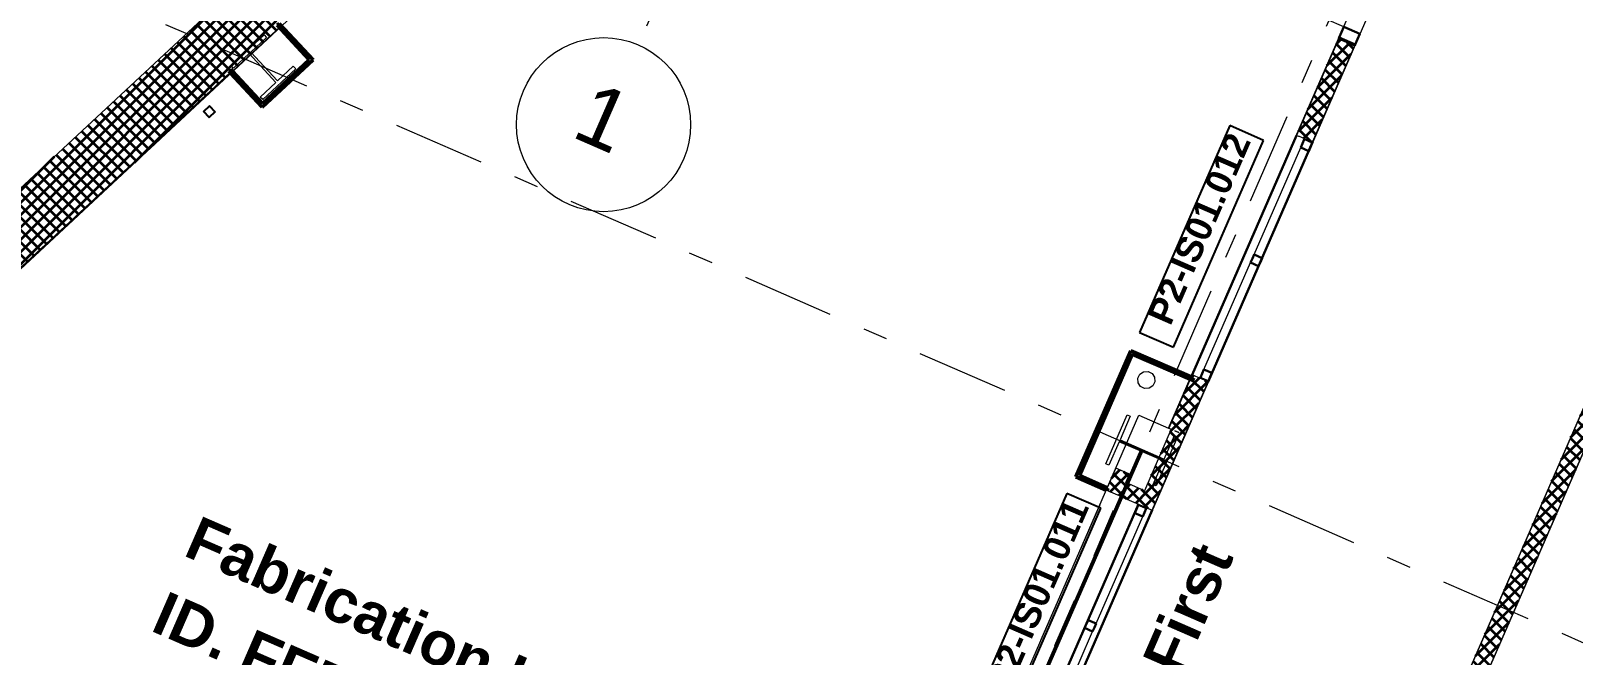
# Model space of a CAD drawing. Header units: millimetres. Extents: x -50172 to 258853, y -59787 to 25069.
# Drawn here: x 164136 to 172995, y -7717 to -4132 of the extents above; entities that cross this region are included whole.
import ezdxf
from ezdxf.enums import TextEntityAlignment as Align

# ---------------------------------------------------------------- set-up
doc = ezdxf.new("R2010")
doc.units = ezdxf.units.MM
doc.header["$MEASUREMENT"] = 0
doc.linetypes.add('Dashed', pattern=[564.444447, 282.222223, -282.222223])
doc.linetypes.add('Double Dashed', pattern=[1093.611073, 529.166651, -211.666656, 141.111112, -211.666656])
for name, color, linetype in [('A-15-MG_Structural_Grid', 7, 'Continuous'), ('A-25-M_Wall_Int', 7, 'Continuous'), ('COLUMN.IFC Import', 7, 'Continuous'), ('New_A-05-M_Gross_Int_Circulation', 7, 'Continuous'), ('New_A-15-MG_Structural_Grid_Phase_2', 7, 'Continuous'), ('New_A-20-M_Floor_Slab', 7, 'Continuous'), ('New_A-20-M_Roof', 7, 'Continuous'), ('New_A-25-M_Wall_Ext', 7, 'Continuous'), ('New_A-25-M_Wall_Int', 7, 'Continuous'), ('New_A-35-M_FFE-Zone', 7, 'Continuous'), ('New_ArchiCAD Door Markers', 7, 'Continuous'), ('New_ArchiCAD Doors', 7, 'Continuous'), ('New_ArchiCAD Window Markers', 7, 'Continuous'), ('New_ArchiCAD Windows', 7, 'Continuous')]:
    doc.layers.add(name, color=color, linetype=linetype)
for name, color, linetype, lineweight, true_color in [('A-15-MG_Structural_Grid_Pen_No__163', 7, 'Continuous', 0, 0x750077), ('A-25-M_Wall_Ext_Pen_No__107', 7, 'Continuous', 15, 0xa6a6a6), ('A-25-M_Wall_Ext_Pen_No__27', 7, 'Continuous', 50, 0x2a2a2a), ('A-25-M_Wall_Int_Pen_No__107', 7, 'Continuous', 15, 0xa6a6a6), ('A-25-M_Wall_Int_Pen_No__27', 7, 'Continuous', 50, 0x2a2a2a), ('New_A-05-M_Gross_Int_Circulation_Pen_No__74', 7, 'Continuous', 20, 0x606060), ('New_A-15-MG_Structural_Grid_Phase_2_Pen_No__222', 7, 'Continuous', 13, 0x65af33), ('New_A-35-M_FFE-Zone_Pen_No__74', 7, 'Continuous', 20, 0x606060), ('New_ArchiCAD Doors_Pen_No__43', 7, 'Continuous', 30, 0x444444), ('New_ArchiCAD Doors_Pen_No__63', 7, 'Continuous', 20, 0x606060), ('New_ArchiCAD Windows_Pen_No__23', 7, 'Continuous', 30, 0x2a2a2a), ('New_ArchiCAD Windows_Pen_No__43', 7, 'Continuous', 30, 0x444444)]:
    doc.layers.add(name, color=color, linetype=linetype, lineweight=lineweight, true_color=true_color)
for name, color, linetype, lineweight in [('COLUMN.IFC Import_Pen_No__2', 8, 'Continuous', 15), ('New_A-20-M_Floor_Slab_Pen_No__89', 8, 'Continuous', 20), ('New_A-20-M_Roof_Pen_No__93', 8, 'Continuous', 13), ('New_A-25-M_Wall_Ext_Pen_No__1', 7, 'Continuous', 13), ('New_A-25-M_Wall_Ext_Pen_No__155', 5, 'Continuous', 35), ('New_A-25-M_Wall_Int_Pen_No__1', 7, 'Continuous', 13), ('New_A-25-M_Wall_Int_Pen_No__155', 5, 'Continuous', 35), ('New_A-95-P_Drawing_Pen_No__156', 5, 'Continuous', 50), ('New_ArchiCAD Door Markers_Pen_No__1', 7, 'Continuous', 13), ('New_ArchiCAD Door Markers_Pen_No__5', 7, 'Continuous', 25), ('New_ArchiCAD Doors_Pen_No__1', 7, 'Continuous', 13), ('New_ArchiCAD Window Markers_Pen_No__1', 7, 'Continuous', 13), ('New_ArchiCAD Window Markers_Pen_No__5', 7, 'Continuous', 25), ('New_ArchiCAD Windows_Pen_No__1', 7, 'Continuous', 13), ('New_ArchiCAD Windows_Pen_No__3', 7, 'Continuous', 18), ('New_ArchiCAD Windows_Pen_No__83', 8, 'Continuous', 20), ('New_ArchiCAD Zone Stamps_Pen_No__6', 7, 'Continuous', 35), ('New_ArchiCAD Zone Stamps_Pen_No__9', 7, 'Continuous', 13)]:
    doc.layers.add(name, color=color, linetype=linetype, lineweight=lineweight)
doc.styles.add('GENERATED_STYLE_1', font='')
doc.styles.add('GENERATED_STYLE_2', font='')
doc.styles.add('GENERATED_STYLE_3', font='')
doc.styles.add('GENERATED_STYLE_4', font='')
doc.styles.get('GENERATED_STYLE_1').set_extended_font_data('Arial', bold=True)
doc.styles.get('GENERATED_STYLE_2').set_extended_font_data('Swis721 BT', bold=True)
doc.styles.get('GENERATED_STYLE_3').set_extended_font_data('Arial')
doc.styles.get('GENERATED_STYLE_4').set_extended_font_data('Swis721 BT')
doc.linetypes.add('Double Slash', pattern='A,0,[2,EC-MA-00-01-DR-A-00364 Phase 2 Hub First Floor GA-S2-P181.Shx,S=15.679012,R=0,X=0,Y=0],-1975.555563,0', length=1975.555563)
pattern_1 = [(45, (168558.73, 0), (-35.35534, 35.35534), []), (135, (168558.73, 0), (35.35534, 35.35534), [])]

# ---------------------------------------------------------------- blocks, each defined once
blk = doc.blocks.new('Corridor 03-First_INB 1150_17_3', base_point=(171310.9, -8740.1))
at = {"layer": 'New_A-05-M_Gross_Int_Circulation_Pen_No__74', "linetype": 'Continuous'}
for p, q in [((172818.2, -1744.7), (166292.5, -16710.2)), ((168159.4, -17524.3), (173903.8, -4350.6))]:
    blk.add_line(p, q, dxfattribs=at)
at = {"layer": 'New_ArchiCAD Zone Stamps_Pen_No__6'}
for tag, height, style, p in [('zoneNameLine2', 250, 'GENERATED_STYLE_1', (170149.1, -9766.2)), ('ROOM_NAME', 250, 'GENERATED_STYLE_1', (169716.9, -9577.8)), ('measuredAreaCode', 200, 'GENERATED_STYLE_3', (170941.3, -10100.2)), ('DUMMY_650', 200, 'GENERATED_STYLE_3', (171288.7, -9303.5)), ('ROOM_NUMBER', 200, 'GENERATED_STYLE_3', (170581.2, -9943.2)), ('DUMMY_651', 133.3, 'GENERATED_STYLE_3', (171410.5, -9009)), ('DUMMY_649', 200, 'GENERATED_STYLE_3', (171075.3, -9792.8))]:
    blk.add_attdef(tag, text='', height=height, rotation=66.44041, dxfattribs=dict(at, style=style)).set_placement(p, align=Align.TOP_LEFT)
blk = doc.blocks.new('Computer Lab D_INB 1102_21_3', base_point=(171496.3, -13266.4))
at = {"layer": 'New_A-35-M_FFE-Zone_Pen_No__74', "linetype": 'Continuous'}
blk.add_line((173994.7, -4392.4), (167417.4, -19476.2), dxfattribs=at)
at = {"layer": 'New_ArchiCAD Zone Stamps_Pen_No__9'}
for tag, height, style, p in [('ROOM_NAME', 250, 'GENERATED_STYLE_1', (176836.4, -11737.3)), ('zoneNameLine2', 250, 'GENERATED_STYLE_1', (176648, -12169.4)), ('ROOM_NUMBER', 200, 'GENERATED_STYLE_3', (176459.5, -12590.1)), ('measuredAreaCode', 200, 'GENERATED_STYLE_3', (176302.5, -12950.2)), ('DUMMY_649', 200, 'GENERATED_STYLE_3', (176609.9, -13084.2)), ('DUMMY_650', 200, 'GENERATED_STYLE_3', (177239.1, -13358.6)), ('DUMMY_651', 133.3, 'GENERATED_STYLE_3', (177518.4, -13465.1))]:
    blk.add_attdef(tag, text='', height=height, rotation=336.44041, dxfattribs=dict(at, style=style)).set_placement(p, align=Align.TOP_LEFT)
blk = doc.blocks.new('Fabrication Lab B_INB 1104_22_3', base_point=(165972.3, -8487.4))
at = {"layer": 'New_A-35-M_FFE-Zone_Pen_No__74', "linetype": 'Continuous'}
for p, q in [((170671.3, -6412.9), (172763.7, -1619.5)), ((165572.1, -4100.2), (165756.9, -4298.7)), ((165756.9, -4298.7), (165465.7, -4569.7)), ((165280.9, -4371.2), (159397.7, -9845.9)), ((165465.7, -4569.7), (165280.9, -4371.2)), ((167442.4, -13353.8), (170501.3, -6338.8)), ((170501.3, -6338.8), (170671.3, -6412.9))]:
    blk.add_line(p, q, dxfattribs=at)
at = {"layer": 'New_ArchiCAD Zone Stamps_Pen_No__9'}
for tag, height, style, p in [('ROOM_NAME', 250, 'GENERATED_STYLE_1', (165104.6, -6912.5)), ('zoneNameLine2', 250, 'GENERATED_STYLE_1', (164916.1, -7344.7)), ('ROOM_NUMBER', 200, 'GENERATED_STYLE_3', (164727.7, -7765.4)), ('measuredAreaCode', 200, 'GENERATED_STYLE_3', (164570.7, -8125.5)), ('DUMMY_649', 200, 'GENERATED_STYLE_3', (164878.1, -8259.5)), ('DUMMY_650', 200, 'GENERATED_STYLE_3', (165367.4, -8472.9)), ('DUMMY_651', 133.3, 'GENERATED_STYLE_3', (165646.7, -8579.4))]:
    blk.add_attdef(tag, text='', height=height, rotation=336.44041, dxfattribs=dict(at, style=style)).set_placement(p, align=Align.TOP_LEFT)
blk = doc.blocks.new('Slab_4_3', base_point=(147232.5, -27554.7))
at = {"layer": 'New_A-20-M_Floor_Slab_Pen_No__89', "linetype": 'Continuous', "flags": 128}
blk.add_lwpolyline([(187966.5, -30364.3), (179548.2, -26693.5), (187500.1, -8457.3), (178544.8, -4552.4), (174604.1, -2834.1), (174736.9, -2529.5), (169651.4, -312), (165550.4, -4128.2), (165550.4, -4128.2), (157825.2, -11317.1)], dxfattribs=at)
blk = doc.blocks.new('Window Stamp 18[6]_3', base_point=(171198.4, -5459.5))
at = {"layer": 'New_ArchiCAD Window Markers_Pen_No__5', "linetype": 'Continuous'}
for p, q in [((171022.4, -4676.4), (170504.8, -5863.5)), ((171216.5, -4761.1), (171022.4, -4676.4)), ((170698.9, -5948.1), (171216.5, -4761.1)), ((170698.9, -5948.1), (171216.5, -4761.1)), ((170504.8, -5863.5), (170698.9, -5948.1))]:
    blk.add_line(p, q, dxfattribs=at)
at = {"layer": 'New_ArchiCAD Window Markers_Pen_No__1', "style": 'GENERATED_STYLE_2'}
blk.add_attdef('AC_WIDO_ID', text='', height=150, rotation=66.44041, dxfattribs=at).set_placement((170722.4, -5849.6), align=Align.BOTTOM_LEFT)
blk = doc.blocks.new('Horizontal Multi-Sash Window 19[3]_3', base_point=(168558.7, 0))
at = {"layer": 'New_ArchiCAD Windows_Pen_No__1', "linetype": 'Continuous'}
for p, q in [((171464.2, -4757.2), (171452.3, -4752.1)), ((171481.6, -4764.8), (171464.2, -4757.2)), ((171484.4, -4766), (171481.6, -4764.8)), ((171498.1, -4772), (171484.4, -4766)), ((170864.7, -6132.2), (170852.7, -6127)), ((170882.1, -6139.8), (170864.7, -6132.2)), ((170884.8, -6141), (170882.1, -6139.8)), ((170898.6, -6147), (170884.8, -6141))]:
    blk.add_line(p, q, dxfattribs=at)
at = {"layer": 'New_ArchiCAD Windows_Pen_No__23', "linetype": 'Continuous'}
for p, q in [((170806.9, -6107), (171406.5, -4732.1)), ((170898.6, -6147), (171498.1, -4772))]:
    blk.add_line(p, q, dxfattribs=at)
at = {"layer": 'New_ArchiCAD Windows_Pen_No__43', "linetype": 'Continuous'}
for p, q in [((171430.3, -4802.5), (171450.3, -4756.6)), ((171450.3, -4756.6), (171452.3, -4752.1)), ((171496.1, -4776.6), (171476.1, -4822.5)), ((171498.1, -4772), (171496.1, -4776.6)), ((171476.1, -4822.5), (171430.3, -4802.5)), ((171142.5, -5462.5), (171152.5, -5439.5)), ((171188.4, -5482.4), (171142.5, -5462.5)), ((171152.5, -5439.5), (171162.5, -5416.6)), ((171162.5, -5416.6), (171208.3, -5436.6)), ((171198.4, -5459.5), (171188.4, -5482.4)), ((171208.3, -5436.6), (171198.4, -5459.5)), ((170854.7, -6122.4), (170874.7, -6076.6)), ((170874.7, -6076.6), (170920.6, -6096.6)), ((170920.6, -6096.6), (170900.6, -6142.4)), ((170852.7, -6127), (170854.7, -6122.4)), ((170900.6, -6142.4), (170898.6, -6147))]:
    blk.add_line(p, q, dxfattribs=at)
at = {"layer": 'New_ArchiCAD Windows_Pen_No__83', "linetype": 'Continuous'}
for p, q in [((171496.1, -4776.6), (171450.3, -4756.6)), ((171162.5, -5416.6), (171430.3, -4802.5)), ((171476.1, -4822.5), (171208.3, -5436.6)), ((170874.7, -6076.6), (171142.5, -5462.5)), ((171188.4, -5482.4), (170920.6, -6096.6)), ((170900.6, -6142.4), (170854.7, -6122.4))]:
    blk.add_line(p, q, dxfattribs=at)
at = {"layer": 'New_ArchiCAD Window Markers'}
ref = blk.add_blockref('Window Stamp 18[6]_3', (171198.4, -5459.5), dxfattribs=at)
ref.add_attrib('AC_WIDO_ID', 'P2-IS01.012', dxfattribs={"layer": 'New_ArchiCAD Window Markers_Pen_No__1', "color": 7, "height": 150, "rotation": 66.44041, "style": 'GENERATED_STYLE_2'}).set_placement((170722.4, -5849.6), align=Align.BOTTOM_LEFT)
blk = doc.blocks.new('Door Stamp 17[7]_3', base_point=(172042.1, -3524.5))
at = {"layer": 'New_ArchiCAD Door Markers_Pen_No__5', "linetype": 'Continuous'}
for p, q in [((171627.2, -2790.9), (171236.7, -3686.6)), ((171821.3, -2875.6), (171627.2, -2790.9)), ((171430.8, -3771.3), (171821.3, -2875.6)), ((171430.8, -3771.3), (171821.3, -2875.6)), ((171236.7, -3686.6), (171430.8, -3771.3))]:
    blk.add_line(p, q, dxfattribs=at)
at = {"layer": 'New_ArchiCAD Door Markers_Pen_No__1', "style": 'GENERATED_STYLE_2'}
blk.add_attdef('AC_WIDO_ID', text='', height=150, rotation=66.44041, dxfattribs=at).set_placement((171454.3, -3672.7), align=Align.BOTTOM_LEFT)
blk = doc.blocks.new('Double Door Asymmetric 19[7]_3', base_point=(168558.7, 0))
at = {"layer": 'New_ArchiCAD Doors_Pen_No__1', "linetype": 'Continuous'}
for p, q in [((172252.2, -2792.4), (172266, -2798.4)), ((172266, -2798.4), (172268.7, -2799.6)), ((172268.7, -2799.6), (172287.1, -2807.6)), ((172287.1, -2807.6), (172310, -2817.6)), ((172310, -2817.6), (172327.4, -2825.2)), ((172327.4, -2825.2), (172330.2, -2826.4)), ((172330.2, -2826.4), (172343.9, -2832.4)), ((171648.7, -4176.6), (171662.4, -4182.5)), ((171662.4, -4182.5), (171665.2, -4183.7)), ((171665.2, -4183.7), (171683.5, -4191.7)), ((171683.5, -4191.7), (171706.4, -4201.7)), ((171706.4, -4201.7), (171723.9, -4209.3)), ((171723.9, -4209.3), (171726.6, -4210.5)), ((171726.6, -4210.5), (171740.4, -4216.5))]:
    blk.add_line(p, q, dxfattribs=at)
at = {"layer": 'New_ArchiCAD Doors_Pen_No__43', "linetype": 'Continuous'}
for p, q in [((172249.4, -2798.8), (172223.1, -2859.3)), ((172249.4, -2798.8), (172252.2, -2792.4)), ((172341.1, -2838.8), (172249.4, -2798.8)), ((172252.2, -2792.4), (172343.9, -2832.4)), ((172341.1, -2838.8), (172343.9, -2832.4)), ((172223.1, -2859.3), (172314.7, -2899.3)), ((172314.7, -2899.3), (172341.1, -2838.8)), ((171677.9, -4109.6), (171651.5, -4170.1)), ((171769.5, -4149.6), (171677.9, -4109.6)), ((171743.2, -4210.1), (171769.5, -4149.6)), ((171651.5, -4170.1), (171648.7, -4176.6)), ((171648.7, -4176.6), (171740.4, -4216.5)), ((171651.5, -4170.1), (171743.2, -4210.1)), ((171743.2, -4210.1), (171740.4, -4216.5))]:
    blk.add_line(p, q, dxfattribs=at)
at = {"layer": 'New_ArchiCAD Doors_Pen_No__63', "linetype": 'Continuous'}
for p, q in [((172223.1, -2859.3), (171366.9, -2486)), ((171677.9, -4109.6), (171283.7, -3937.8))]:
    blk.add_line(p, q, dxfattribs=at)
for centre, radius, start, end in [((172223.1, -2859.3), 934, 156.44041, 246.44041), ((171677.9, -4109.6), 430, 66.44041, 156.44041)]:
    blk.add_arc(centre, radius, start, end, dxfattribs=at)
at = {"layer": 'New_ArchiCAD Door Markers'}
ref = blk.add_blockref('Door Stamp 17[7]_3', (172042.1, -3524.5), dxfattribs=at)
ref.add_attrib('AC_WIDO_ID', 'ID01.006', dxfattribs={"layer": 'New_ArchiCAD Door Markers_Pen_No__1', "color": 7, "height": 150, "rotation": 66.44041, "style": 'GENERATED_STYLE_2'}).set_placement((171454.3, -3672.7), align=Align.BOTTOM_LEFT)
blk = doc.blocks.new('Wall_129_3', base_point=(172902.6, -1551))
at = {"layer": 'New_A-25-M_Wall_Int_Pen_No__155', "linetype": 'Continuous'}
h = blk.add_hatch(dxfattribs=at)
h.set_pattern_fill('Grid_5x5_Diagonal_0003', color=256, style=0, pattern_type=2)
h.set_pattern_definition(pattern_1)
h.paths.add_polyline_path([(171648.7, -4176.6), (171406.5, -4732.1), (171420.2, -4738.1), (171423, -4739.3), (171441.3, -4747.3), (171452.3, -4752.1), (171464.2, -4757.2), (171481.6, -4764.8), (171484.4, -4766), (171498.1, -4772), (171740.4, -4216.5), (171726.6, -4210.5), (171723.9, -4209.3), (171706.4, -4201.7), (171683.5, -4191.7), (171665.2, -4183.7), (171662.4, -4182.5)])
h = blk.add_hatch(dxfattribs=at)
h.set_pattern_fill('Grid_5x5_Diagonal_0003', color=256, style=0, pattern_type=2)
h.set_pattern_definition(pattern_1)
h.paths.add_polyline_path([(170806.9, -6107), (170673.2, -6413.7), (170686.9, -6419.7), (170689.7, -6420.9), (170708, -6428.9), (170730.9, -6438.9), (170748.3, -6446.5), (170751.1, -6447.7), (170764.8, -6453.7), (170898.6, -6147), (170884.8, -6141), (170882.1, -6139.8), (170864.7, -6132.2), (170852.7, -6127), (170841.7, -6122.2), (170823.4, -6114.2), (170820.7, -6113)])
at = {"layer": 'New_A-25-M_Wall_Int_Pen_No__1', "linetype": 'Continuous'}
for p, q in [((171648.7, -4176.6), (171662.4, -4182.5)), ((171662.4, -4182.5), (171665.2, -4183.7)), ((171665.2, -4183.7), (171683.5, -4191.7)), ((171683.5, -4191.7), (171706.4, -4201.7)), ((171706.4, -4201.7), (171723.9, -4209.3)), ((171723.9, -4209.3), (171726.6, -4210.5)), ((171726.6, -4210.5), (171740.4, -4216.5)), ((171420.2, -4738.1), (171406.5, -4732.1)), ((171423, -4739.3), (171420.2, -4738.1)), ((171441.3, -4747.3), (171423, -4739.3)), ((171452.3, -4752.1), (171441.3, -4747.3)), ((171464.2, -4757.2), (171452.3, -4752.1)), ((171481.6, -4764.8), (171464.2, -4757.2)), ((171484.4, -4766), (171481.6, -4764.8)), ((171498.1, -4772), (171484.4, -4766)), ((170820.7, -6113), (170806.9, -6107)), ((170823.4, -6114.2), (170820.7, -6113)), ((170841.7, -6122.2), (170823.4, -6114.2)), ((170852.7, -6127), (170841.7, -6122.2)), ((170864.7, -6132.2), (170852.7, -6127)), ((170882.1, -6139.8), (170864.7, -6132.2)), ((170884.8, -6141), (170882.1, -6139.8)), ((170898.6, -6147), (170884.8, -6141))]:
    blk.add_line(p, q, dxfattribs=at)
at = {"layer": 'New_A-25-M_Wall_Int_Pen_No__1', "linetype": 'Continuous', "flags": 128}
for points in [[(171648.7, -4176.6), (171406.5, -4732.1)], [(171498.1, -4772), (171740.4, -4216.5)], [(170806.9, -6107), (170673.2, -6413.7)], [(170764.8, -6453.7), (170898.6, -6147)], [(170673.2, -6413.7), (170686.9, -6419.7)], [(170707.1, -6428.5), (170708, -6428.9)], [(170708, -6428.9), (170730.9, -6438.9)]]:
    blk.add_lwpolyline(points, dxfattribs=at)
at = {"layer": 'New_ArchiCAD Doors', "color": 251, "linetype": 'Continuous', "lineweight": 20, "true_color": 0x606060}
blk.add_blockref('Double Door Asymmetric 19[7]_3', (168558.7, 0), dxfattribs=at)
at = {"layer": 'New_ArchiCAD Windows', "color": 251, "linetype": 'Continuous', "lineweight": 20, "true_color": 0x606060}
blk.add_blockref('Horizontal Multi-Sash Window 19[3]_3', (168558.7, 0), dxfattribs=at)
blk = doc.blocks.new('Wall_135_3', base_point=(167377, -19568.8))
at = {"layer": 'New_A-25-M_Wall_Int_Pen_No__155', "linetype": 'Continuous'}
h = blk.add_hatch(dxfattribs=at)
h.set_pattern_fill('Grid_5x5_Diagonal_0003', color=256, style=0, pattern_type=2)
h.set_pattern_definition(pattern_1)
h.paths.add_polyline_path([(167285.3, -19528.8), (167305.1, -19521.1), (167309, -19519.5), (167334, -19509.7), (167366.9, -19496.8), (167393.3, -19486.4), (167397.2, -19484.9), (167417, -19477.1), (173955.5, -4482.2), (173947.8, -4462.4), (173946.2, -4458.5), (173935.9, -4432.2), (173922.9, -4399.3), (173913.1, -4374.2), (173911.6, -4370.3), (173903.8, -4350.6), (168159.4, -17524.3), (168153.4, -17538), (168152.2, -17540.8), (168126.6, -17599.5), (168125.4, -17602.2), (168119.4, -17616)])
at = {"layer": 'New_A-25-M_Wall_Int_Pen_No__1', "linetype": 'Continuous', "flags": 128}
for points in [[(173903.8, -4350.6), (168159.4, -17524.3)], [(167417, -19477.1), (173955.5, -4482.2)]]:
    blk.add_lwpolyline(points, dxfattribs=at)
blk = doc.blocks.new('Rectangular Window Opening 19[4]_3', base_point=(168558.7, 0))
at = {"layer": 'New_ArchiCAD Windows_Pen_No__3', "linetype": 'Dashed'}
for p, q in [((169713.8, -8144.7), (170313.4, -6769.8)), ((169791.7, -8178.7), (170391.3, -6803.7))]:
    blk.add_line(p, q, dxfattribs=at)
blk = doc.blocks.new('Wall_147_3', base_point=(170368.2, -6644))
at = {"layer": 'A-25-M_Wall_Int_Pen_No__107', "linetype": 'Continuous'}
blk.add_hatch(color=256, dxfattribs=at).paths.add_polyline_path([(170319.4, -6756), (170313.4, -6769.8), (170327.1, -6775.8), (170333.1, -6762)])
at = {"layer": 'New_A-25-M_Wall_Int_Pen_No__155', "linetype": 'Continuous'}
h = blk.add_hatch(dxfattribs=at)
h.set_pattern_fill('Grid_5x5_Diagonal_0003', color=256, style=0, pattern_type=2)
h.set_pattern_definition(pattern_1)
h.paths.add_polyline_path([(170319.4, -6756), (170333.1, -6762), (170327.1, -6775.8), (170329.9, -6777), (170388.5, -6802.5), (170391.3, -6803.7), (170446.1, -6677.9), (170443.4, -6676.7), (170384.7, -6651.2), (170382, -6650), (170368.2, -6644)])
at = {"layer": 'New_A-25-M_Wall_Int_Pen_No__1', "linetype": 'Continuous'}
for p, q in [((170327.1, -6775.8), (170313.4, -6769.8)), ((170329.9, -6777), (170327.1, -6775.8)), ((170388.5, -6802.5), (170329.9, -6777)), ((170391.3, -6803.7), (170388.5, -6802.5))]:
    blk.add_line(p, q, dxfattribs=at)
at = {"layer": 'New_A-25-M_Wall_Int_Pen_No__1', "linetype": 'Continuous', "flags": 128}
for points in [[(170368.2, -6644), (170319.4, -6756)], [(170382, -6650), (170368.2, -6644)], [(170384.7, -6651.2), (170382, -6650)], [(170443.4, -6676.7), (170384.7, -6651.2)], [(170425.3, -6725.8), (170446.1, -6677.9)], [(170446.1, -6677.9), (170443.4, -6676.7)]]:
    blk.add_lwpolyline(points, dxfattribs=at)
at = {"layer": 'New_ArchiCAD Windows', "color": 251, "linetype": 'Continuous', "lineweight": 20, "true_color": 0x606060}
blk.add_blockref('Rectangular Window Opening 19[4]_3', (168558.7, 0), dxfattribs=at)
blk = doc.blocks.new('Wall_148_3', base_point=(165343.9, -3855))
at = {"layer": 'A-25-M_Wall_Ext_Pen_No__107', "linetype": 'Continuous'}
blk.add_hatch(color=256, dxfattribs=at).paths.add_polyline_path([(165283.6, -4374.1), (165294.6, -4363.9), (165284.4, -4352.9), (165273.4, -4363.1)])
at = {"layer": 'New_A-25-M_Wall_Ext_Pen_No__155', "linetype": 'Continuous'}
h = blk.add_hatch(dxfattribs=at)
h.set_pattern_fill('Grid_5x5_Diagonal_0003', color=256, style=0, pattern_type=2)
h.set_pattern_definition(pattern_1)
h.paths.add_polyline_path([(163462.8, -5605.5), (163481.2, -5625.2), (163498.2, -5643.5), (163566.3, -5716.8), (163578.6, -5729.9), (163579.9, -5731.4), (163682.1, -5841.2), (163683.5, -5842.7), (163693.7, -5853.7), (165283.6, -4374.1), (165273.4, -4363.1), (165284.4, -4352.9), (165294.6, -4363.9), (165574.8, -4103.1), (165564.6, -4092.1), (165563.3, -4090.7), (165461.1, -3980.9), (165459.7, -3979.4), (165447.4, -3966.2), (165379.3, -3893), (165362.3, -3874.7), (165343.9, -3855)])
at = {"layer": 'A-25-M_Wall_Ext_Pen_No__27', "linetype": 'Continuous'}
for p, q in [((165273.4, -4363.1), (165283.6, -4374.1)), ((165294.6, -4363.9), (165284.4, -4352.9))]:
    blk.add_line(p, q, dxfattribs=at)
at = {"layer": 'New_A-25-M_Wall_Ext_Pen_No__1', "linetype": 'Continuous', "flags": 128}
for points in [[(165343.9, -3855), (163462.8, -5605.5)], [(165294.6, -4363.9), (165574.8, -4103.1)], [(163693.7, -5853.7), (165283.6, -4374.1)]]:
    blk.add_lwpolyline(points, dxfattribs=at)
blk = doc.blocks.new('Window Stamp 18[15]_3', base_point=(170277.1, -7572.2))
at = {"layer": 'New_ArchiCAD Window Markers_Pen_No__5', "linetype": 'Continuous'}
for p, q in [((170087.5, -6789.4), (169574.5, -7965.8)), ((170281.6, -6874), (170087.5, -6789.4)), ((169768.6, -8050.5), (170281.6, -6874)), ((169768.6, -8050.5), (170281.6, -6874)), ((169574.5, -7965.8), (169768.6, -8050.5))]:
    blk.add_line(p, q, dxfattribs=at)
at = {"layer": 'New_ArchiCAD Window Markers_Pen_No__1', "style": 'GENERATED_STYLE_2'}
blk.add_attdef('AC_WIDO_ID', text='', height=150, rotation=66.44041, dxfattribs=at).set_placement((169792.1, -7951.9), align=Align.BOTTOM_LEFT)
blk = doc.blocks.new('Horizontal Multi-Sash Window 19[16]_3', base_point=(168558.7, 0))
at = {"layer": 'New_ArchiCAD Windows_Pen_No__1', "linetype": 'Continuous'}
for p, q in [((170499, -6850.7), (170501.7, -6851.9)), ((170501.7, -6851.9), (170519.2, -6859.5)), ((170519.2, -6859.5), (170542.1, -6869.5)), ((170542.1, -6869.5), (170544.8, -6870.7)), ((169899.4, -8225.7), (169902.2, -8226.9)), ((169902.2, -8226.9), (169919.6, -8234.5)), ((169919.6, -8234.5), (169942.5, -8244.5)), ((169942.5, -8244.5), (169945.3, -8245.7))]:
    blk.add_line(p, q, dxfattribs=at)
at = {"layer": 'New_ArchiCAD Windows_Pen_No__23', "linetype": 'Continuous'}
for p, q in [((169899.4, -8225.7), (170499, -6850.7)), ((169977.4, -8259.6), (170576.9, -6884.7))]:
    blk.add_line(p, q, dxfattribs=at)
at = {"layer": 'New_ArchiCAD Windows_Pen_No__43', "linetype": 'Continuous'}
for p, q in [((170497, -6855.3), (170477, -6901.1)), ((170477, -6901.1), (170522.8, -6921.1)), ((170499, -6850.7), (170497, -6855.3)), ((170522.8, -6921.1), (170542.8, -6875.3)), ((170542.8, -6875.3), (170544.8, -6870.7)), ((170209.2, -7515.3), (170199.2, -7538.2)), ((170255, -7535.3), (170209.2, -7515.3)), ((170199.2, -7538.2), (170189.2, -7561.1)), ((170189.2, -7561.1), (170235.1, -7581.1)), ((170235.1, -7581.1), (170245.1, -7558.2)), ((170245.1, -7558.2), (170255, -7535.3)), ((169901.4, -8221.1), (169899.4, -8225.7)), ((169921.4, -8175.2), (169901.4, -8221.1)), ((169967.3, -8195.2), (169921.4, -8175.2)), ((169947.3, -8241.1), (169967.3, -8195.2)), ((169945.3, -8245.7), (169947.3, -8241.1))]:
    blk.add_line(p, q, dxfattribs=at)
at = {"layer": 'New_ArchiCAD Windows_Pen_No__83', "linetype": 'Continuous'}
for p, q in [((170477, -6901.1), (170209.2, -7515.3)), ((170497, -6855.3), (170542.8, -6875.3)), ((170255, -7535.3), (170522.8, -6921.1)), ((170189.2, -7561.1), (169921.4, -8175.2)), ((169967.3, -8195.2), (170235.1, -7581.1)), ((169901.4, -8221.1), (169947.3, -8241.1))]:
    blk.add_line(p, q, dxfattribs=at)
at = {"layer": 'New_ArchiCAD Window Markers'}
ref = blk.add_blockref('Window Stamp 18[15]_3', (170277.1, -7572.2), dxfattribs=at)
ref.add_attrib('AC_WIDO_ID', 'P2-IS01.011', dxfattribs={"layer": 'New_ArchiCAD Window Markers_Pen_No__1', "color": 7, "height": 150, "rotation": 66.44041, "style": 'GENERATED_STYLE_2'}).set_placement((169792.1, -7951.9), align=Align.BOTTOM_LEFT)
blk = doc.blocks.new('Wall_151_3', base_point=(170764.8, -6453.7))
at = {"layer": 'New_A-25-M_Wall_Int_Pen_No__155', "linetype": 'Continuous'}
h = blk.add_hatch(dxfattribs=at)
h.set_pattern_fill('Grid_5x5_Diagonal_0003', color=256, style=0, pattern_type=2)
h.set_pattern_definition(pattern_1)
h.paths.add_polyline_path([(170686.9, -6419.7), (170499, -6850.7), (170501.7, -6851.9), (170519.2, -6859.5), (170542.1, -6869.5), (170544.8, -6870.7), (170560.4, -6877.5), (170563.2, -6878.7), (170576.9, -6884.7), (170764.8, -6453.7), (170751.1, -6447.7), (170748.3, -6446.5), (170730, -6438.5), (170707.1, -6428.5), (170689.7, -6420.9)])
at = {"layer": 'New_A-25-M_Wall_Int_Pen_No__1', "linetype": 'Continuous'}
for p, q in [((170499, -6850.7), (170501.7, -6851.9)), ((170501.7, -6851.9), (170519.2, -6859.5)), ((170519.2, -6859.5), (170542.1, -6869.5)), ((170542.1, -6869.5), (170544.8, -6870.7)), ((170544.8, -6870.7), (170560.4, -6877.5)), ((170560.4, -6877.5), (170563.2, -6878.7)), ((170563.2, -6878.7), (170576.9, -6884.7))]:
    blk.add_line(p, q, dxfattribs=at)
at = {"layer": 'New_A-25-M_Wall_Int_Pen_No__1', "linetype": 'Continuous', "flags": 128}
for points in [[(170686.9, -6419.7), (170533, -6772.8)], [(170576.9, -6884.7), (170764.8, -6453.7)], [(170730.9, -6438.9), (170707.1, -6428.5)]]:
    blk.add_lwpolyline(points, dxfattribs=at)
at = {"layer": 'New_ArchiCAD Windows', "color": 251, "linetype": 'Continuous', "lineweight": 20, "true_color": 0x606060}
blk.add_blockref('Horizontal Multi-Sash Window 19[16]_3', (168558.7, 0), dxfattribs=at)
blk = doc.blocks.new('Wall_153_3', base_point=(170313.4, -6769.8))
at = {"layer": 'New_A-25-M_Wall_Int_Pen_No__155', "linetype": 'Continuous'}
h = blk.add_hatch(dxfattribs=at)
h.set_pattern_fill('Grid_5x5_Diagonal_0003', color=256, style=0, pattern_type=2)
h.set_pattern_definition(pattern_1)
h.paths.add_polyline_path([(170391.3, -6803.7), (170499, -6850.7), (170505, -6836.9), (170506.2, -6834.2), (170531.8, -6775.5), (170533, -6772.8), (170425.3, -6725.8), (170424.1, -6728.6), (170398.5, -6787.2), (170397.3, -6790)])
at = {"layer": 'New_A-25-M_Wall_Int_Pen_No__1', "linetype": 'Continuous', "flags": 128}
for points in [[(170533, -6772.8), (170425.3, -6725.8)], [(170391.3, -6803.7), (170499, -6850.7)]]:
    blk.add_lwpolyline(points, dxfattribs=at)
blk = doc.blocks.new('Wall_183_3', base_point=(165063.7, -4115.7))
at = {"layer": 'A-25-M_Wall_Int_Pen_No__107', "linetype": 'Continuous'}
blk.add_hatch(color=256, dxfattribs=at).paths.add_polyline_path([(165283.6, -4374.1), (165465.7, -4569.7), (165466.4, -4548.5), (165294.6, -4363.9)])
at = {"layer": 'A-25-M_Wall_Int_Pen_No__27', "linetype": 'Continuous', "flags": 128}
for points in [[(165283.6, -4374.1), (165465.7, -4569.7)], [(165466.4, -4548.5), (165294.6, -4363.9)]]:
    blk.add_lwpolyline(points, dxfattribs=at)
blk = doc.blocks.new('Wall_184_3', base_point=(165466.4, -4548.5))
at = {"layer": 'A-25-M_Wall_Int_Pen_No__107', "linetype": 'Continuous'}
blk.add_hatch(color=256, dxfattribs=at).paths.add_polyline_path([(165465.7, -4569.7), (165756.9, -4298.7), (165735.7, -4298), (165466.4, -4548.5)])
at = {"layer": 'A-25-M_Wall_Int_Pen_No__27', "linetype": 'Continuous', "flags": 128}
for points in [[(165465.7, -4569.7), (165756.9, -4298.7)], [(165735.7, -4298), (165466.4, -4548.5)]]:
    blk.add_lwpolyline(points, dxfattribs=at)
blk = doc.blocks.new('Wall_185_3', base_point=(165735.7, -4298))
at = {"layer": 'A-25-M_Wall_Int_Pen_No__107', "linetype": 'Continuous'}
blk.add_hatch(color=256, dxfattribs=at).paths.add_polyline_path([(165756.9, -4298.7), (165561.9, -4089.2), (165550.9, -4099.4), (165735.7, -4298)])
at = {"layer": 'A-25-M_Wall_Int_Pen_No__27', "linetype": 'Continuous', "flags": 128}
for points in [[(165561.9, -4089.2), (165550.9, -4099.4)], [(165550.9, -4099.4), (165735.7, -4298)], [(165756.9, -4298.7), (165561.9, -4089.2)]]:
    blk.add_lwpolyline(points, dxfattribs=at)
blk = doc.blocks.new('Wall_212_3', base_point=(170313.4, -6769.8))
at = {"layer": 'A-25-M_Wall_Int_Pen_No__107', "linetype": 'Continuous'}
blk.add_hatch(color=256, dxfattribs=at).paths.add_polyline_path([(170319.4, -6756), (170158.8, -6686), (170139, -6693.7), (170313.4, -6769.8)])
at = {"layer": 'A-25-M_Wall_Int_Pen_No__27', "linetype": 'Continuous', "flags": 128}
for points in [[(170139, -6693.7), (170313.4, -6769.8)], [(170319.4, -6756), (170158.8, -6686)]]:
    blk.add_lwpolyline(points, dxfattribs=at)
blk = doc.blocks.new('Wall_213_3', base_point=(170152.8, -6699.7))
at = {"layer": 'A-25-M_Wall_Int_Pen_No__107', "linetype": 'Continuous'}
blk.add_hatch(color=256, dxfattribs=at).paths.add_polyline_path([(170158.8, -6686), (170463, -5988.3), (170455.2, -5968.6), (170139, -6693.7)])
at = {"layer": 'A-25-M_Wall_Int_Pen_No__27', "linetype": 'Continuous', "flags": 128}
for points in [[(170455.2, -5968.6), (170139, -6693.7)], [(170158.8, -6686), (170463, -5988.3)]]:
    blk.add_lwpolyline(points, dxfattribs=at)
blk = doc.blocks.new('Wall_214_3', base_point=(170463, -5988.3))
at = {"layer": 'A-25-M_Wall_Int_Pen_No__107', "linetype": 'Continuous'}
blk.add_hatch(color=256, dxfattribs=at).paths.add_polyline_path([(170463, -5988.3), (170809, -6138.5), (170814.9, -6124.7), (170455.2, -5968.6)])
at = {"layer": 'A-25-M_Wall_Int_Pen_No__27', "linetype": 'Continuous', "flags": 128}
for points in [[(170814.9, -6124.7), (170455.2, -5968.6)], [(170463, -5988.3), (170809, -6138.5)], [(170809, -6138.5), (170814.9, -6124.7)]]:
    blk.add_lwpolyline(points, dxfattribs=at)
blk = doc.blocks.new('Morph_2_3', base_point=(168558.7, 0))
at = {"layer": 'New_A-20-M_Roof_Pen_No__93', "linetype": 'Continuous', "flags": 128}
for points in [[(170494.6, -6127), (170506.3, -6103.9)], [(170506.3, -6103.9), (170528, -6089.8)], [(170528, -6089.8), (170553.8, -6088.4)], [(170553.8, -6088.4), (170576.9, -6100.1)], [(170576.9, -6100.1), (170591.1, -6121.7)], [(170496, -6152.8), (170494.6, -6127)], [(170510.2, -6174.5), (170496, -6152.8)], [(170533.3, -6186.2), (170510.2, -6174.5)], [(170559.1, -6184.8), (170533.3, -6186.2)], [(170580.8, -6170.7), (170559.1, -6184.8)], [(170592.5, -6147.6), (170580.8, -6170.7)], [(170591.1, -6121.7), (170592.5, -6147.6)]]:
    blk.add_lwpolyline(points, dxfattribs=at)
blk = doc.blocks.new('Standard grid marker')
at = {"layer": 'A-15-MG_Structural_Grid_Pen_No__163', "linetype": 'Double Dashed'}
blk.add_line((29726, 0), (30726, 0), dxfattribs=at)
at = {"layer": 'A-15-MG_Structural_Grid_Pen_No__163', "linetype": 'Continuous'}
blk.add_circle((31226, 0), 500, dxfattribs=at)
at = {"layer": 'A-15-MG_Structural_Grid_Pen_No__163', "style": 'GENERATED_STYLE_4'}
for tag, p in [('AC_MarkerText_1_0', (-500, 41.2)), ('AC_MarkerText_1_1', (31226, 41.2))]:
    blk.add_attdef(tag, text='', height=350, rotation=90, dxfattribs=at).set_placement(p, align=Align.MIDDLE_CENTER)
blk = doc.blocks.new('Standard grid marker[18]_3', base_point=(171946.4, 1823.7))
at = {"layer": 'New_A-15-MG_Structural_Grid_Phase_2_Pen_No__222', "linetype": 'Double Dashed'}
blk.add_line((170011.8, 23.4), (136076.9, -31555.5), dxfattribs=at)
at = {"layer": 'New_A-15-MG_Structural_Grid_Phase_2_Pen_No__222', "style": 'GENERATED_STYLE_4'}
blk.add_attdef('AC_MarkerText_1', text='', height=350, rotation=336.44041, dxfattribs=at).set_placement((171402.8, 3183), align=Align.MIDDLE_CENTER)
blk = doc.blocks.new('Discrete Accessory 234')
at = {"layer": 'COLUMN.IFC Import_Pen_No__2', "linetype": 'Continuous'}
for p, q in [((-25, 25), (25, 25)), ((-25, -25), (-25, 25)), ((-21, 21), (-21, -21)), ((21, 21), (-21, 21)), ((21, -21), (21, 21)), ((25, 25), (25, -25)), ((25, -25), (-25, -25)), ((-21, -21), (21, -21))]:
    blk.add_line(p, q, dxfattribs=at)
blk = doc.blocks.new('Column 73')
at = {"layer": 'COLUMN.IFC Import_Pen_No__2', "linetype": 'Continuous'}
for p, q in [((-153.7, 157.25), (153.7, 157.25)), ((-153.7, 138.55), (-153.7, 157.25)), ((-6, 138.55), (-153.7, 138.55)), ((-6, -138.55), (-6, 138.55)), ((6, 138.55), (6, -138.55)), ((153.7, 138.55), (6, 138.55)), ((153.7, 157.25), (153.7, 138.55)), ((-153.7, -138.55), (-6, -138.55)), ((-153.7, -157.25), (-153.7, -138.55)), ((153.7, -157.25), (-153.7, -157.25)), ((6, -138.55), (153.7, -138.55)), ((153.7, -138.55), (153.7, -157.25))]:
    blk.add_line(p, q, dxfattribs=at)
blk = doc.blocks.new('Column 98')
at = {"layer": 'COLUMN.IFC Import_Pen_No__2', "linetype": 'Continuous'}
for p, q in [((-129.4, 133.35), (129.4, 133.35)), ((-129.4, 112.85), (-129.4, 133.35)), ((-6.4, 112.85), (-129.4, 112.85)), ((-6.4, -112.85), (-6.4, 112.85)), ((6.4, 112.85), (6.4, -112.85)), ((129.4, 112.85), (6.4, 112.85)), ((129.4, 133.35), (129.4, 112.85)), ((-129.4, -112.85), (-6.4, -112.85)), ((-129.4, -133.35), (-129.4, -112.85)), ((129.4, -133.35), (-129.4, -133.35)), ((6.4, -112.85), (129.4, -112.85)), ((129.4, -112.85), (129.4, -133.35))]:
    blk.add_line(p, q, dxfattribs=at)
blk = doc.blocks.new('Standard grid marker[26]_3', base_point=(159015.1, -32918))
at = {"layer": 'New_A-15-MG_Structural_Grid_Phase_2_Pen_No__222', "linetype": 'Double Dashed'}
blk.add_line((159776.5, -31171.8), (173956.7, 1348), dxfattribs=at)
at = {"layer": 'New_A-15-MG_Structural_Grid_Phase_2_Pen_No__222', "style": 'GENERATED_STYLE_4'}
for tag, p in [('AC_MarkerText_1_1', (174088.4, 3955.5)), ('AC_MarkerText_1_0', (157985.6, -32973.4))]:
    blk.add_attdef(tag, text='', height=350, rotation=336.44041, dxfattribs=at).set_placement(p, align=Align.MIDDLE_CENTER)
blk = doc.blocks.new('Standard grid marker[27]_3', base_point=(187460, -13928.7))
at = {"layer": 'New_A-15-MG_Structural_Grid_Phase_2_Pen_No__222', "linetype": 'Double Dashed'}
blk.add_line((184767.1, -12754.5), (160054.6, -1978.6), dxfattribs=at)
at = {"layer": 'New_A-15-MG_Structural_Grid_Phase_2_Pen_No__222', "style": 'GENERATED_STYLE_4'}
for tag, p in [('AC_MarkerText_1_1', (156903.4, -561.1)), ('AC_MarkerText_1_0', (187918.4, -14085.2))]:
    blk.add_attdef(tag, text='', height=350, rotation=336.44041, dxfattribs=at).set_placement(p, align=Align.MIDDLE_CENTER)

msp = doc.modelspace()

# ---------------------------------------------------------------- linework, layer by layer
at = {"layer": 'New_A-95-P_Drawing_Pen_No__156', "linetype": 'Double Slash', "flags": 128}
msp.add_lwpolyline([(167452.6, -13568.1), (170516.9, -6540.7)], dxfattribs=at)

# ---------------------------------------------------------------- block references
at = {"layer": 'A-15-MG_Structural_Grid', "color": 8, "linetype": 'Continuous', "lineweight": 15}
ref = msp.add_blockref('Standard grid marker', (179907, 23952.4), dxfattribs=dict(at, zscale=1000, rotation=246.440411583993))
ref.add_attrib('AC_MarkerText_1_1', '1', dxfattribs={"layer": 'A-15-MG_Structural_Grid_Pen_No__163', "color": 216, "true_color": 0x750077, "height": 350, "rotation": 336.44041, "style": 'GENERATED_STYLE_4'}).set_placement((167425.9, -4629.5), align=Align.MIDDLE_CENTER)
at = {"layer": 'A-25-M_Wall_Int', "color": 250, "lineweight": 50, "true_color": 0x2a2a2a}
for name, p in [('Wall_185_3', (165735.7, -4298)), ('Wall_184_3', (165466.4, -4548.5)), ('Wall_183_3', (165063.7, -4115.7)), ('Wall_213_3', (170152.8, -6699.7)), ('Wall_214_3', (170463, -5988.3)), ('Wall_212_3', (170313.4, -6769.8))]:
    msp.add_blockref(name, p, dxfattribs=at)
at = {"layer": 'COLUMN.IFC Import', "linetype": 'Continuous', "zscale": 1000}
for name, p, rotation in [('Column 98', (165471.7, -4341.2), 42.940411571261), ('Discrete Accessory 234', (165161.5, -4595.7), 222.940410901894), ('Column 73', (170516.9, -6541.1), 66.44041158398767)]:
    msp.add_blockref(name, p, dxfattribs=dict(at, rotation=rotation))
at = {"layer": 'New_A-05-M_Gross_Int_Circulation', "linetype": 'Continuous'}
ref = msp.add_blockref('Corridor 03-First_INB 1150_17_3', (171310.9, -8740.1), dxfattribs=at)
ref.add_attrib('ROOM_NAME', 'Corridor 03-First', dxfattribs={"layer": 'New_ArchiCAD Zone Stamps_Pen_No__6', "color": 7, "height": 250, "rotation": 66.44041, "style": 'GENERATED_STYLE_1'}).set_placement((169716.9, -9577.8), align=Align.TOP_LEFT)
at = {"layer": 'New_A-15-MG_Structural_Grid_Phase_2', "color": 8, "linetype": 'Continuous', "lineweight": 15}
for name, p in [('Standard grid marker[26]_3', (159015.1, -32918)), ('Standard grid marker[18]_3', (171946.4, 1823.7)), ('Standard grid marker[27]_3', (187460, -13928.7))]:
    msp.add_blockref(name, p, dxfattribs=at)
at = {"layer": 'New_A-20-M_Floor_Slab', "color": 8, "linetype": 'Continuous', "lineweight": 20}
msp.add_blockref('Slab_4_3', (147232.5, -27554.7), dxfattribs=at)
at = {"layer": 'New_A-20-M_Roof', "linetype": 'Continuous', "lineweight": 0}
msp.add_blockref('Morph_2_3', (168558.7, 0), dxfattribs=at)
at = {"layer": 'New_A-25-M_Wall_Ext', "color": 250, "lineweight": 50, "true_color": 0x2a2a2a}
msp.add_blockref('Wall_148_3', (165343.9, -3855), dxfattribs=at)
at = {"layer": 'New_A-25-M_Wall_Int', "color": 250, "lineweight": 50, "true_color": 0x2a2a2a}
for name, p in [('Wall_129_3', (172902.6, -1551)), ('Wall_135_3', (167377, -19568.8)), ('Wall_151_3', (170764.8, -6453.7)), ('Wall_147_3', (170368.2, -6644)), ('Wall_153_3', (170313.4, -6769.8))]:
    msp.add_blockref(name, p, dxfattribs=at)
at = {"layer": 'New_A-35-M_FFE-Zone', "linetype": 'Continuous'}
ref = msp.add_blockref('Fabrication Lab B_INB 1104_22_3', (165972.3, -8487.4), dxfattribs=at)
ref.add_attrib('ROOM_NAME', 'Fabrication Lab B', dxfattribs={"layer": 'New_ArchiCAD Zone Stamps_Pen_No__9', "color": 7, "height": 250, "rotation": 336.44041, "style": 'GENERATED_STYLE_1'}).set_placement((165104.6, -6912.5), align=Align.TOP_LEFT)
ref.add_attrib('zoneNameLine2', 'ID. FF578', dxfattribs={"layer": 'New_ArchiCAD Zone Stamps_Pen_No__9', "color": 7, "height": 250, "rotation": 336.44041, "style": 'GENERATED_STYLE_1'}).set_placement((164916.1, -7344.7), align=Align.TOP_LEFT)
msp.add_blockref('Computer Lab D_INB 1102_21_3', (171496.3, -13266.4), dxfattribs=at)

doc.saveas('drawing.dxf')
